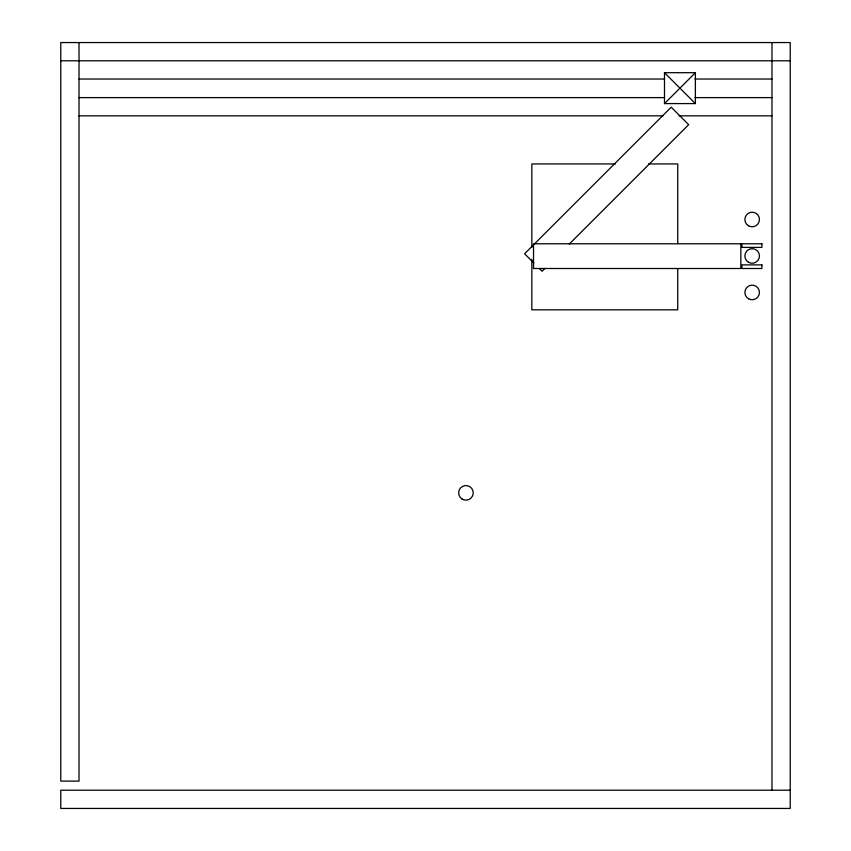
<?xml version="1.0" encoding="UTF-8"?>
<svg xmlns="http://www.w3.org/2000/svg" width="851" height="851" viewBox="0 0 851 851"><rect width="100%" height="100%" fill="white"/><g stroke="black" fill="none" stroke-linecap="round" stroke-linejoin="round"><path stroke-width="1.28" d="M664.493 103.588L695.384 72.697L664.493 72.697L664.493 103.588L695.384 103.588L695.384 72.697M544.895 268.416L542.076 271.246L539.321 268.48M569.33 243.992L688.672 124.65L671.194 107.173L524.599 253.768L533.8 262.959M60.783 60.783L790.217 60.783M79.026 79.026L664.45 79.026M694.98 79.026L771.974 79.026M79.026 97.61L664.45 97.61M694.98 97.61L771.974 97.61M79.026 115.842L663.12 115.842M679.055 115.842L771.974 115.842M615.411 163.945L531.854 163.945L531.854 247.492M648.568 163.945L677.747 163.945L677.747 243.514M790.217 790.217L60.783 790.217L60.783 808.45L790.217 808.45L790.217 42.55L60.783 42.55L60.783 781.101L79.026 781.101L79.026 42.55M664.493 72.697L695.384 103.588M771.974 42.55L771.974 790.217M677.747 268.714L677.747 309.828L531.854 309.828L531.854 259.427M740.849 243.79L533.534 243.79L533.534 268.501L740.849 268.501L740.849 243.79M761.922 243.79L741.902 243.79L741.902 247.396L761.922 247.396L761.922 243.79M761.922 264.895L741.902 264.895L741.902 268.501L761.922 268.501L761.922 264.895M461.859 498.888A7.297 7.297 0 0 0 473.22 493.367A7.297 7.297 0 0 0 462.763 486.283A7.297 7.297 0 0 0 461.859 498.888M748.518 225.813A7.297 7.297 0 0 0 759.454 219.494A7.297 7.297 0 0 0 748.518 213.175A7.297 7.297 0 0 0 748.518 225.813M748.518 262.289A7.297 7.297 0 0 0 759.454 255.97A7.297 7.297 0 0 0 748.518 249.651A7.297 7.297 0 0 0 748.518 262.289M748.518 298.754A7.297 7.297 0 0 0 759.454 292.436A7.297 7.297 0 0 0 748.518 286.127A7.297 7.297 0 0 0 748.518 298.754"/></g></svg>
